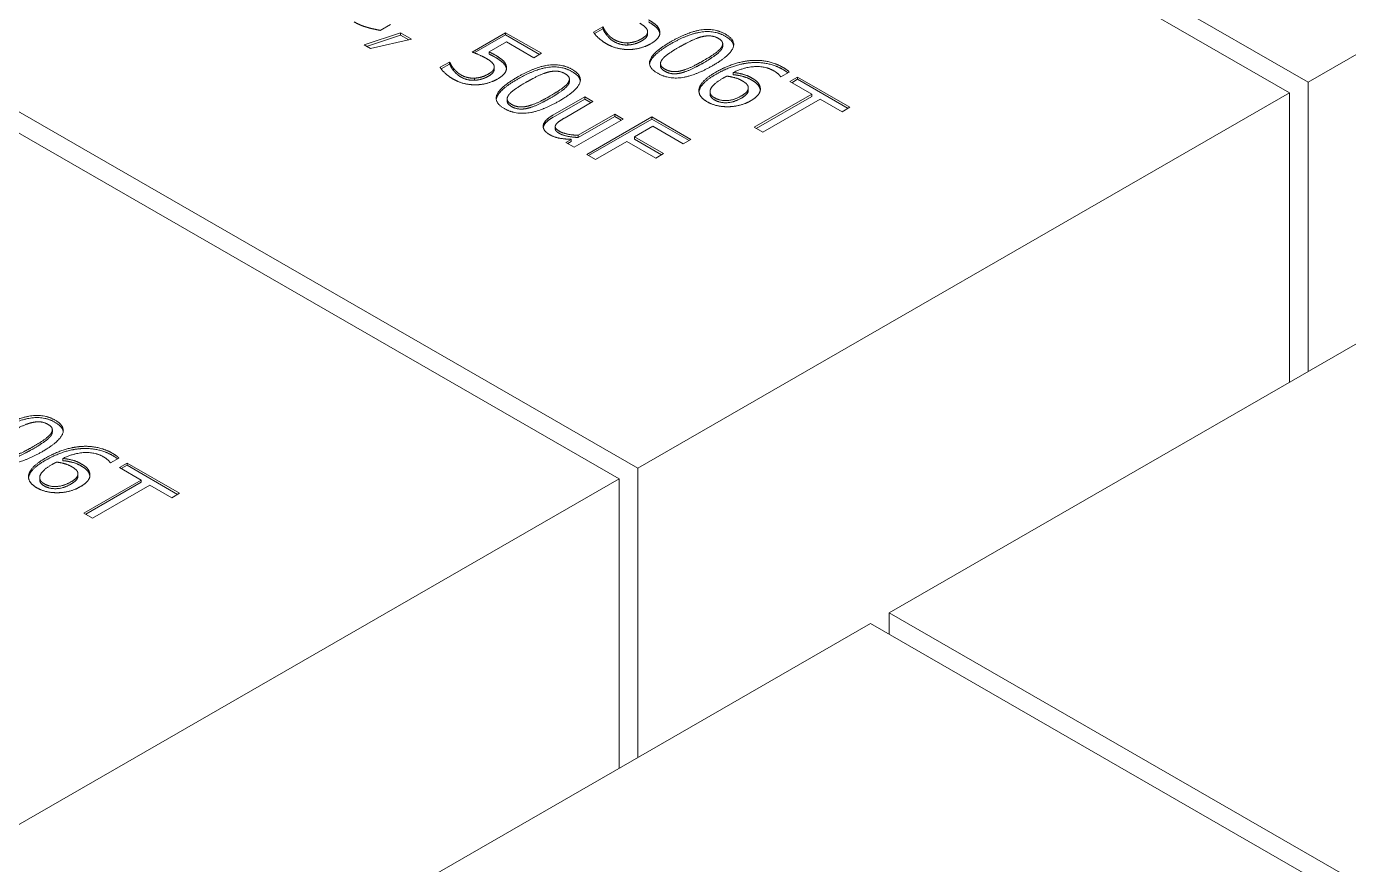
# Model space of a CAD drawing. Header units: millimetres. Extents: x 0 to 8410, y 0 to 5940.
# Drawn here: x 6921.4 to 6971.6, y 4907 to 4938.8 of the extents above; entities that cross this region are included whole.
import ezdxf

# ---------------------------------------------------------------- set-up
doc = ezdxf.new("R2010")
doc.units = ezdxf.units.MM
doc.header["$LTSCALE"] = 10
doc.layers.add('가시적인 것(ISO)', color=3, linetype='Continuous', lineweight=5, true_color=0x00ff00)
doc.layers.add('해치(ISO)', color=7, linetype='Continuous', lineweight=5)

msp = doc.modelspace()

# ---------------------------------------------------------------- hatches: boundary and pattern name
at = {"layer": '해치(ISO)'}
h = msp.add_hatch(dxfattribs=at)
h.set_pattern_fill('ANSI31', color=256, scale=254, angle=75, style=0)
h.set_pattern_definition([(119.99998, (0, 0), (-27.49631, -15.87499), [])])
edge = h.paths.add_edge_path()
edge.add_line((7404.266, 4779.834), (7404.266, 4781.463))
edge.add_line((7404.266, 4781.463), (7404.266, 4781.939))
edge.add_line((7404.266, 4781.939), (7404.266, 4785.699))
edge.add_line((7404.266, 4785.699), (7404.266, 4786.359))
edge.add_line((7404.266, 4786.359), (7404.266, 4792.156))
edge.add_line((7404.266, 4792.156), (7404.266, 4792.172))
edge.add_line((7404.266, 4792.172), (7404.266, 4792.297))
edge.add_line((7404.266, 4792.297), (7404.266, 4796.599))
edge.add_line((7404.266, 4796.599), (7404.266, 4801.485))
edge.add_line((7404.266, 4801.485), (7404.266, 4808.841))
edge.add_line((7404.266, 4808.841), (7404.266, 4812.536))
edge.add_line((7404.266, 4812.536), (7403.364, 4813.055))
edge.add_line((7403.364, 4813.055), (7401.607, 4814.067))
edge.add_line((7401.607, 4814.067), (7401.098, 4814.36))
edge.add_line((7401.098, 4814.36), (7399.485, 4815.289))
edge.add_line((7399.485, 4815.289), (7381.652, 4825.558))
edge.add_line((7381.652, 4825.558), (7377.402, 4828.006))
edge.add_line((7377.402, 4828.006), (7375.982, 4828.824))
edge.add_line((7375.982, 4828.824), (7375.982, 4827.189))
edge.add_ellipse((7378.103, 4825.967), major_axis=(1.497, -2.6), ratio=0.578093, start_angle=225.1108, end_angle=315.1108)
edge.add_line((7378.103, 4823.514), (7397.549, 4812.316))
edge.add_ellipse((7397.549, 4808.637), major_axis=(2.246, -3.9), ratio=0.578093, start_angle=45.1108, end_angle=135.1108, ccw=False)
edge.add_line((7400.731, 4806.805), (7400.731, 4784.323))
edge.add_ellipse((7402.852, 4783.101), major_axis=(1.497, -2.6), ratio=0.578093, start_angle=225.1108, end_angle=315.1108)
edge.add_line((7402.852, 4780.648), (7404.266, 4779.834))
edge = h.paths.add_edge_path()
edge.add_line((6488.28, 5307.315), (6489.694, 5306.501))
edge.add_ellipse((6489.694, 5308.954), major_axis=(1.497, -2.6), ratio=0.578093, start_angle=315.1108, end_angle=405.1108)
edge.add_line((6491.816, 5307.732), (6491.816, 5330.214))
edge.add_ellipse((6494.998, 5328.382), major_axis=(-2.246, 3.9), ratio=0.578093, start_angle=315.1108, end_angle=405.1108, ccw=False)
edge.add_line((6494.998, 5332.061), (6514.443, 5320.863))
edge.add_ellipse((6514.443, 5323.316), major_axis=(1.497, -2.6), ratio=0.578093, start_angle=315.1108, end_angle=405.1108)
edge.add_line((6516.564, 5322.094), (6516.564, 5323.729))
edge.add_line((6516.564, 5323.729), (6498.559, 5334.098))
edge.add_line((6498.559, 5334.098), (6498.547, 5334.105))
edge.add_line((6498.547, 5334.105), (6488.28, 5340.017))
edge.add_line((6488.28, 5340.017), (6488.28, 5307.315))

# ---------------------------------------------------------------- linework, layer by layer
at = {"layer": '가시적인 것(ISO)'}
for p, q in [((6969.388, 4936.321), (6928.729, 4959.734)), ((6929.436, 4960.142), (6970.095, 4936.728)), ((6970.095, 4936.728), (6994.843, 4950.98)), ((6903.98, 4945.483), (6944.639, 4922.069)), ((6943.932, 4921.662), (6903.273, 4945.075)), ((6935.252, 4938.919), (6934.859, 4938.693)), ((6942.957, 4938.63), (6943.308, 4938.832)), ((6942.996, 4938.571), (6943.308, 4938.751)), ((6943.308, 4938.832), (6943.332, 4938.818)), ((6943.308, 4938.832), (6943.308, 4938.751)), ((6943.308, 4938.751), (6943.332, 4938.737)), ((6943.332, 4938.818), (6943.332, 4938.737)), ((6945.013, 4938.636), (6945.013, 4938.555)), ((6934.253, 4938.139), (6935.635, 4938.597)), ((6934.496, 4937.999), (6934.253, 4938.139)), ((6934.343, 4938.087), (6935.635, 4938.515)), ((6936.05, 4938.358), (6934.496, 4937.999)), ((6935.635, 4938.597), (6936.05, 4938.358)), ((6935.635, 4938.597), (6935.635, 4938.515)), ((6935.635, 4938.515), (6935.949, 4938.335)), ((6938.349, 4937.871), (6939.624, 4938.605)), ((6938.434, 4937.838), (6939.624, 4938.523)), ((6939.652, 4938.254), (6938.993, 4937.874)), ((6939.624, 4938.605), (6940.982, 4937.823)), ((6939.624, 4938.605), (6939.624, 4938.523)), ((6939.624, 4938.523), (6940.911, 4937.782)), ((6940.691, 4937.656), (6939.652, 4938.254)), ((6943.466, 4938.589), (6943.466, 4938.507)), ((6944.265, 4938.219), (6944.265, 4938.137)), ((6947.866, 4938.181), (6947.866, 4938.1)), ((6938.993, 4937.874), (6938.993, 4937.792)), ((6940.982, 4937.823), (6940.691, 4937.656)), ((6937.135, 4937.29), (6937.486, 4937.492)), ((6937.175, 4937.231), (6937.486, 4937.41)), ((6937.486, 4937.492), (6937.51, 4937.478)), ((6937.486, 4937.492), (6937.486, 4937.41)), ((6937.486, 4937.41), (6937.51, 4937.396)), ((6937.51, 4937.478), (6937.51, 4937.396)), ((6937.645, 4937.248), (6937.645, 4937.166)), ((6939.191, 4937.296), (6939.191, 4937.214)), ((6945.504, 4937.433), (6945.504, 4937.351)), ((6938.443, 4936.879), (6938.443, 4936.797)), ((6942.044, 4936.841), (6942.044, 4936.759)), ((6948.266, 4937.093), (6948.266, 4937.011)), ((6950.075, 4936.927), (6950.061, 4936.935)), ((6950.394, 4937.11), (6950.075, 4936.927)), ((6950.414, 4936.748), (6950.707, 4936.916)), ((6951.244, 4936.27), (6950.414, 4936.748)), ((6950.485, 4936.707), (6950.707, 4936.835)), ((6950.707, 4936.916), (6952.696, 4935.771)), ((6950.707, 4936.916), (6950.707, 4936.835)), ((6950.707, 4936.835), (6952.625, 4935.73)), ((6970.095, 4925.734), (6970.095, 4936.728)), ((6941.419, 4935.472), (6942.625, 4936.166)), ((6942.625, 4936.166), (6942.937, 4935.986)), ((6942.625, 4936.166), (6942.625, 4936.084)), ((6944.639, 4922.069), (6969.388, 4936.321)), ((6947.386, 4936.366), (6947.386, 4936.284)), ((6948.839, 4936.511), (6948.839, 4936.429)), ((6949.062, 4935.013), (6951.244, 4936.27)), ((6949.133, 4934.972), (6951.244, 4936.188)), ((6951.244, 4936.27), (6951.244, 4936.188)), ((6969.388, 4925.326), (6969.388, 4936.321)), ((6939.682, 4936.092), (6939.682, 4936.01)), ((6941.419, 4935.39), (6942.625, 4936.084)), ((6942.937, 4935.986), (6941.879, 4935.376)), ((6942.625, 4936.084), (6942.866, 4935.945)), ((6951.573, 4936.08), (6949.391, 4934.824)), ((6952.403, 4935.602), (6951.573, 4936.08)), ((6952.696, 4935.771), (6952.403, 4935.602)), ((6944.083, 4935.326), (6942.225, 4934.257)), ((6942.382, 4934.707), (6943.77, 4935.506)), ((6942.382, 4934.625), (6943.77, 4935.425)), ((6942.703, 4933.982), (6945.178, 4935.407)), ((6942.774, 4933.941), (6945.178, 4935.325)), ((6943.77, 4935.506), (6944.083, 4935.326)), ((6943.77, 4935.506), (6943.77, 4935.425)), ((6943.77, 4935.425), (6944.012, 4935.285)), ((6945.178, 4935.407), (6946.658, 4934.555)), ((6945.178, 4935.407), (6945.178, 4935.325)), ((6945.178, 4935.325), (6946.587, 4934.514)), ((6941.506, 4935.039), (6941.506, 4934.957)), ((6942.382, 4934.707), (6942.382, 4934.625)), ((6945.214, 4935.049), (6944.516, 4934.647)), ((6944.516, 4934.647), (6945.619, 4934.012)), ((6944.516, 4934.647), (6944.516, 4934.565)), ((6946.365, 4934.386), (6945.214, 4935.049)), ((6949.391, 4934.824), (6949.062, 4935.013)), ((6941.913, 4934.437), (6942.117, 4934.555)), ((6942.225, 4934.257), (6941.913, 4934.437)), ((6941.984, 4934.396), (6942.117, 4934.473)), ((6942.117, 4934.555), (6942.117, 4934.473)), ((6944.223, 4934.479), (6943.032, 4933.793)), ((6945.326, 4933.843), (6944.223, 4934.479)), ((6944.516, 4934.565), (6945.548, 4933.971)), ((6946.658, 4934.555), (6946.365, 4934.386)), ((6943.032, 4933.793), (6942.703, 4933.982)), ((6945.619, 4934.012), (6945.326, 4933.843)), ((6978.934, 4930.824), (6954.185, 4916.572)), ((6922.41, 4923.522), (6922.41, 4923.44)), ((6922.81, 4922.434), (6922.81, 4922.352)), ((6924.619, 4922.268), (6924.605, 4922.276)), ((6924.938, 4922.451), (6924.619, 4922.268)), ((6924.958, 4922.089), (6925.251, 4922.257)), ((6925.788, 4921.611), (6924.958, 4922.089)), ((6925.029, 4922.048), (6925.251, 4922.176)), ((6925.251, 4922.257), (6927.24, 4921.112)), ((6925.251, 4922.257), (6925.251, 4922.176)), ((6925.251, 4922.176), (6927.169, 4921.071)), ((6944.639, 4911.075), (6944.639, 4922.069)), ((6919.183, 4907.41), (6943.932, 4921.662)), ((6921.93, 4921.707), (6921.93, 4921.625)), ((6923.383, 4921.852), (6923.383, 4921.77)), ((6923.606, 4920.354), (6925.788, 4921.611)), ((6925.788, 4921.611), (6925.788, 4921.529)), ((6943.932, 4910.667), (6943.932, 4921.662)), ((6923.677, 4920.313), (6925.788, 4921.529)), ((6926.117, 4921.421), (6923.935, 4920.165)), ((6926.947, 4920.943), (6926.117, 4921.421)), ((6927.24, 4921.112), (6926.947, 4920.943)), ((6923.935, 4920.165), (6923.606, 4920.354)), ((6954.185, 4916.572), (6994.843, 4893.158)), ((6954.185, 4915.757), (6954.185, 4916.572)), ((6953.478, 4916.165), (6928.729, 4901.913)), ((6994.136, 4892.751), (6953.478, 4916.165))]:
    msp.add_line(p, q, dxfattribs=at)
for points in [[(6934.39, 4938.801), (6934.245, 4938.843), (6934.025, 4938.929), (6933.876, 4939.014)], [(6934.859, 4938.693), (6934.739, 4938.718), (6934.524, 4938.761), (6934.39, 4938.801)], [(6943.464, 4938.176), (6943.288, 4938.278), (6943.021, 4938.522), (6942.957, 4938.63)], [(6943.332, 4938.818), (6943.342, 4938.78), (6943.412, 4938.657), (6943.466, 4938.589)], [(6943.332, 4938.737), (6943.342, 4938.699), (6943.412, 4938.575), (6943.466, 4938.507)], [(6945.011, 4938.665), (6945.003, 4938.741), (6944.846, 4938.891), (6944.72, 4938.964)], [(6944.794, 4938.378), (6944.926, 4938.455), (6945.023, 4938.593), (6945.011, 4938.665)], [(6945.053, 4939.093), (6945.243, 4938.984), (6945.444, 4938.797), (6945.472, 4938.674)], [(6945.053, 4939.012), (6945.243, 4938.902), (6945.444, 4938.715), (6945.472, 4938.592)], [(6945.472, 4938.674), (6945.502, 4938.551), (6945.354, 4938.313), (6945.129, 4938.183)], [(6945.893, 4938.261), (6946.563, 4938.646), (6947.57, 4938.78), (6947.975, 4938.547)], [(6945.893, 4938.179), (6946.563, 4938.565), (6947.57, 4938.699), (6947.975, 4938.465)], [(6944.315, 4937.966), (6944.098, 4937.962), (6943.657, 4938.065), (6943.464, 4938.176)], [(6943.466, 4938.589), (6943.531, 4938.512), (6943.655, 4938.397), (6943.757, 4938.338)], [(6943.466, 4938.507), (6943.531, 4938.431), (6943.655, 4938.315), (6943.757, 4938.256)], [(6943.757, 4938.338), (6943.858, 4938.28), (6944.118, 4938.213), (6944.265, 4938.219)], [(6943.757, 4938.256), (6943.858, 4938.199), (6944.118, 4938.132), (6944.265, 4938.137)], [(6944.265, 4938.219), (6944.401, 4938.226), (6944.662, 4938.302), (6944.794, 4938.378)], [(6944.265, 4938.137), (6944.401, 4938.144), (6944.662, 4938.22), (6944.794, 4938.297)], [(6945.129, 4938.183), (6944.951, 4938.08), (6944.531, 4937.971), (6944.315, 4937.966)], [(6945.398, 4937.063), (6944.989, 4937.299), (6945.241, 4937.885), (6945.893, 4938.261)], [(6945.472, 4938.592), (6945.476, 4938.577), (6945.478, 4938.562)], [(6947.07, 4938.451), (6946.894, 4938.407), (6946.473, 4938.206), (6946.23, 4938.067)], [(6947.7, 4938.389), (6947.562, 4938.469), (6947.253, 4938.496), (6947.07, 4938.451)], [(6947.975, 4938.547), (6948.382, 4938.313), (6948.123, 4937.722), (6947.478, 4937.351)], [(6947.806, 4938.032), (6947.883, 4938.134), (6947.839, 4938.309), (6947.7, 4938.389)], [(6947.975, 4938.465), (6948.254, 4938.304), (6948.281, 4938.115)], [(6938.898, 4937.623), (6938.762, 4937.702), (6938.449, 4937.834), (6938.349, 4937.871)], [(6939.189, 4937.324), (6939.181, 4937.401), (6939.025, 4937.551), (6938.898, 4937.623)], [(6938.993, 4937.874), (6939.061, 4937.844), (6939.183, 4937.781), (6939.231, 4937.753)], [(6938.993, 4937.792), (6939.061, 4937.762), (6939.183, 4937.699), (6939.231, 4937.671)], [(6939.231, 4937.753), (6939.422, 4937.643), (6939.622, 4937.456), (6939.65, 4937.334)], [(6939.231, 4937.671), (6939.422, 4937.561), (6939.622, 4937.374), (6939.65, 4937.252)], [(6946.23, 4938.067), (6945.969, 4937.916), (6945.653, 4937.697), (6945.568, 4937.588)], [(6947.141, 4937.545), (6947.395, 4937.691), (6947.73, 4937.93), (6947.806, 4938.032)], [(6947.141, 4937.463), (6947.395, 4937.61), (6947.73, 4937.849), (6947.806, 4937.95)], [(6947.806, 4937.95), (6947.866, 4938.029), (6947.866, 4938.1)], [(6937.643, 4936.836), (6937.466, 4936.937), (6937.2, 4937.181), (6937.135, 4937.29)], [(6937.51, 4937.478), (6937.52, 4937.44), (6937.591, 4937.316), (6937.645, 4937.248)], [(6937.51, 4937.396), (6937.52, 4937.358), (6937.591, 4937.234), (6937.645, 4937.166)], [(6937.645, 4937.248), (6937.709, 4937.172), (6937.833, 4937.056), (6937.936, 4936.997)], [(6937.645, 4937.166), (6937.709, 4937.09), (6937.833, 4936.975), (6937.936, 4936.916)], [(6938.972, 4937.038), (6939.105, 4937.114), (6939.201, 4937.253), (6939.189, 4937.324)], [(6939.65, 4937.334), (6939.68, 4937.21), (6939.532, 4936.972), (6939.307, 4936.843)], [(6939.65, 4937.252), (6939.654, 4937.237), (6939.656, 4937.222)], [(6940.072, 4936.92), (6940.741, 4937.306), (6941.748, 4937.44), (6942.153, 4937.207)], [(6940.072, 4936.838), (6940.741, 4937.224), (6941.748, 4937.358), (6942.153, 4937.125)], [(6941.879, 4937.048), (6941.74, 4937.128), (6941.431, 4937.156), (6941.249, 4937.111)], [(6942.153, 4937.207), (6942.56, 4936.972), (6942.302, 4936.382), (6941.656, 4936.01)], [(6942.153, 4937.125), (6942.433, 4936.964), (6942.459, 4936.775)], [(6947.478, 4937.351), (6946.812, 4936.967), (6945.801, 4936.831), (6945.398, 4937.063)], [(6945.568, 4937.588), (6945.488, 4937.487), (6945.528, 4937.304), (6945.673, 4937.221)], [(6945.673, 4937.221), (6945.809, 4937.143), (6946.118, 4937.115), (6946.298, 4937.161)], [(6945.673, 4937.139), (6945.809, 4937.061), (6946.118, 4937.033), (6946.298, 4937.079)], [(6946.298, 4937.161), (6946.469, 4937.204), (6946.886, 4937.398), (6947.141, 4937.545)], [(6946.298, 4937.079), (6946.469, 4937.122), (6946.886, 4937.316), (6947.141, 4937.463)], [(6947.604, 4937.105), (6947.927, 4937.291), (6948.579, 4937.513), (6948.91, 4937.545)], [(6947.604, 4937.023), (6947.927, 4937.209), (6948.579, 4937.432), (6948.91, 4937.463)], [(6949.816, 4937.152), (6949.507, 4937.33), (6948.711, 4937.308), (6948.266, 4937.093)], [(6948.91, 4937.545), (6949.232, 4937.576), (6949.868, 4937.452), (6950.147, 4937.292)], [(6948.91, 4937.463), (6949.232, 4937.494), (6949.868, 4937.37), (6950.147, 4937.21)], [(6950.061, 4936.935), (6950.039, 4936.975), (6949.912, 4937.096), (6949.816, 4937.152)], [(6950.147, 4937.292), (6950.229, 4937.244), (6950.358, 4937.152), (6950.394, 4937.11)], [(6938.493, 4936.626), (6938.277, 4936.621), (6937.835, 4936.725), (6937.643, 4936.836)], [(6937.936, 4936.997), (6938.036, 4936.94), (6938.297, 4936.873), (6938.443, 4936.879)], [(6937.936, 4936.916), (6938.036, 4936.858), (6938.297, 4936.791), (6938.443, 4936.797)], [(6938.443, 4936.879), (6938.579, 4936.885), (6938.84, 4936.962), (6938.972, 4937.038)], [(6938.443, 4936.797), (6938.579, 4936.804), (6938.84, 4936.88), (6938.972, 4936.956)], [(6939.307, 4936.843), (6939.129, 4936.74), (6938.71, 4936.63), (6938.493, 4936.626)], [(6939.576, 4935.722), (6939.167, 4935.958), (6939.42, 4936.545), (6940.072, 4936.92)], [(6940.408, 4936.726), (6940.148, 4936.576), (6939.831, 4936.356), (6939.747, 4936.248)], [(6941.249, 4937.111), (6941.072, 4937.067), (6940.651, 4936.866), (6940.408, 4936.726)], [(6941.319, 4936.204), (6941.574, 4936.351), (6941.909, 4936.59), (6941.985, 4936.691)], [(6941.985, 4936.691), (6942.061, 4936.793), (6942.017, 4936.969), (6941.879, 4937.048)], [(6941.985, 4936.61), (6942.044, 4936.688), (6942.044, 4936.759)], [(6946.962, 4936.421), (6946.968, 4936.572), (6947.275, 4936.915), (6947.604, 4937.105)], [(6947.865, 4936.869), (6947.608, 4936.721), (6947.393, 4936.482), (6947.387, 4936.391)], [(6948.027, 4936.956), (6947.989, 4936.936), (6947.917, 4936.899), (6947.865, 4936.869)], [(6948.605, 4936.78), (6948.488, 4936.847), (6948.2, 4936.932), (6948.027, 4936.956)], [(6948.266, 4937.093), (6948.466, 4937.072), (6948.805, 4936.981), (6948.954, 4936.896)], [(6948.266, 4937.011), (6948.466, 4936.99), (6948.805, 4936.899), (6948.954, 4936.814)], [(6948.835, 4936.548), (6948.821, 4936.616), (6948.691, 4936.73), (6948.605, 4936.78)], [(6948.954, 4936.896), (6949.098, 4936.812), (6949.257, 4936.654), (6949.287, 4936.535)], [(6948.954, 4936.814), (6949.098, 4936.731), (6949.257, 4936.572), (6949.287, 4936.453)], [(6939.747, 4936.248), (6939.666, 4936.146), (6939.706, 4935.964), (6939.851, 4935.881)], [(6940.477, 4935.821), (6940.647, 4935.863), (6941.064, 4936.057), (6941.319, 4936.204)], [(6940.477, 4935.739), (6940.647, 4935.782), (6941.064, 4935.976), (6941.319, 4936.122)], [(6941.319, 4936.122), (6941.574, 4936.269), (6941.909, 4936.508), (6941.985, 4936.61)], [(6947.283, 4935.977), (6947.117, 4936.073), (6946.954, 4936.296), (6946.962, 4936.421)], [(6947.387, 4936.391), (6947.379, 4936.305), (6947.47, 4936.182), (6947.556, 4936.132)], [(6947.556, 4936.132), (6947.756, 4936.017), (6948.288, 4936.039), (6948.573, 4936.203)], [(6947.556, 4936.05), (6947.756, 4935.935), (6948.288, 4935.957), (6948.573, 4936.121)], [(6948.573, 4936.203), (6948.725, 4936.29), (6948.851, 4936.456), (6948.835, 4936.548)], [(6949.287, 4936.535), (6949.321, 4936.398), (6949.136, 4936.139), (6948.924, 4936.017)], [(6949.287, 4936.453), (6949.291, 4936.437), (6949.293, 4936.421)], [(6941.656, 4936.01), (6940.99, 4935.627), (6939.979, 4935.49), (6939.576, 4935.722)], [(6939.851, 4935.881), (6939.987, 4935.802), (6940.296, 4935.774), (6940.477, 4935.821)], [(6939.851, 4935.799), (6939.987, 4935.72), (6940.296, 4935.693), (6940.477, 4935.739)], [(6948.069, 4935.793), (6947.845, 4935.79), (6947.449, 4935.882), (6947.283, 4935.977)], [(6948.924, 4936.017), (6948.733, 4935.907), (6948.284, 4935.794), (6948.069, 4935.793)], [(6941.05, 4935.065), (6941.056, 4935.161), (6941.231, 4935.363), (6941.419, 4935.472)], [(6941.879, 4935.376), (6941.73, 4935.29), (6941.558, 4935.166), (6941.524, 4935.102)], [(6941.297, 4934.731), (6941.177, 4934.801), (6941.042, 4934.971), (6941.05, 4935.065)], [(6942.117, 4934.555), (6941.846, 4934.565), (6941.457, 4934.639), (6941.297, 4934.731)], [(6941.524, 4935.102), (6941.489, 4935.039), (6941.554, 4934.926), (6941.676, 4934.855)], [(6941.676, 4934.855), (6941.79, 4934.789), (6942.179, 4934.715), (6942.382, 4934.707)], [(6941.676, 4934.773), (6941.79, 4934.707), (6942.179, 4934.634), (6942.382, 4934.625)], [(6920.437, 4923.602), (6921.107, 4923.987), (6922.114, 4924.121), (6922.519, 4923.888)], [(6920.437, 4923.52), (6921.107, 4923.906), (6922.114, 4924.04), (6922.519, 4923.806)], [(6921.615, 4923.792), (6921.438, 4923.748), (6921.017, 4923.547), (6920.774, 4923.408)], [(6922.244, 4923.73), (6922.106, 4923.81), (6921.797, 4923.837), (6921.615, 4923.792)], [(6922.519, 4923.888), (6922.926, 4923.654), (6922.668, 4923.063), (6922.022, 4922.692)], [(6922.351, 4923.373), (6922.427, 4923.475), (6922.383, 4923.65), (6922.244, 4923.73)], [(6922.519, 4923.806), (6922.798, 4923.645), (6922.825, 4923.456)], [(6921.685, 4922.886), (6921.94, 4923.032), (6922.274, 4923.271), (6922.351, 4923.373)], [(6921.685, 4922.804), (6921.94, 4922.95), (6922.274, 4923.19), (6922.351, 4923.291)], [(6922.351, 4923.291), (6922.41, 4923.37), (6922.41, 4923.44)], [(6922.022, 4922.692), (6921.356, 4922.308), (6920.345, 4922.172), (6919.942, 4922.404)], [(6920.842, 4922.502), (6921.013, 4922.545), (6921.43, 4922.739), (6921.685, 4922.886)], [(6920.842, 4922.42), (6921.013, 4922.463), (6921.43, 4922.657), (6921.685, 4922.804)], [(6922.148, 4922.446), (6922.471, 4922.631), (6923.123, 4922.854), (6923.454, 4922.886)], [(6922.148, 4922.364), (6922.471, 4922.55), (6923.123, 4922.773), (6923.454, 4922.804)], [(6924.36, 4922.493), (6924.051, 4922.671), (6923.255, 4922.649), (6922.81, 4922.434)], [(6923.454, 4922.886), (6923.777, 4922.917), (6924.412, 4922.793), (6924.691, 4922.633)], [(6923.454, 4922.804), (6923.777, 4922.835), (6924.412, 4922.711), (6924.691, 4922.551)], [(6924.691, 4922.633), (6924.773, 4922.585), (6924.902, 4922.493), (6924.938, 4922.451)], [(6921.506, 4921.762), (6921.512, 4921.913), (6921.819, 4922.256), (6922.148, 4922.446)], [(6922.409, 4922.21), (6922.152, 4922.062), (6921.937, 4921.823), (6921.931, 4921.732)], [(6922.571, 4922.297), (6922.533, 4922.277), (6922.461, 4922.24), (6922.409, 4922.21)], [(6923.149, 4922.121), (6923.033, 4922.188), (6922.744, 4922.273), (6922.571, 4922.297)], [(6922.81, 4922.434), (6923.01, 4922.413), (6923.349, 4922.322), (6923.498, 4922.236)], [(6922.81, 4922.352), (6923.01, 4922.331), (6923.349, 4922.24), (6923.498, 4922.155)], [(6923.38, 4921.889), (6923.365, 4921.957), (6923.235, 4922.071), (6923.149, 4922.121)], [(6923.498, 4922.236), (6923.642, 4922.153), (6923.801, 4921.995), (6923.831, 4921.876)], [(6923.498, 4922.155), (6923.642, 4922.072), (6923.801, 4921.913), (6923.831, 4921.794)], [(6924.605, 4922.276), (6924.583, 4922.316), (6924.456, 4922.437), (6924.36, 4922.493)], [(6921.827, 4921.318), (6921.661, 4921.414), (6921.498, 4921.637), (6921.506, 4921.762)], [(6921.931, 4921.732), (6921.923, 4921.646), (6922.014, 4921.523), (6922.1, 4921.473)], [(6923.117, 4921.544), (6923.269, 4921.631), (6923.396, 4921.796), (6923.38, 4921.889)], [(6923.831, 4921.876), (6923.865, 4921.739), (6923.68, 4921.48), (6923.468, 4921.358)], [(6923.831, 4921.794), (6923.835, 4921.778), (6923.837, 4921.762)], [(6922.613, 4921.134), (6922.389, 4921.131), (6921.994, 4921.222), (6921.827, 4921.318)], [(6922.1, 4921.473), (6922.301, 4921.358), (6922.832, 4921.38), (6923.117, 4921.544)], [(6922.1, 4921.391), (6922.301, 4921.276), (6922.832, 4921.298), (6923.117, 4921.462)], [(6923.468, 4921.358), (6923.277, 4921.248), (6922.828, 4921.135), (6922.613, 4921.134)]]:
    msp.add_open_spline(points, degree=2, dxfattribs=at)
for points, knots in [([(6944.794, 4938.297), (6944.926, 4938.373), (6945.013, 4938.498), (6945.013, 4938.555)], [0, 0, 0, 1, 1.8, 1.8, 1.8]), ([(6945.088, 4937.416), (6945.094, 4937.462), (6945.241, 4937.804), (6945.893, 4938.179)], [0.837111, 0.837111, 0.837111, 1, 2, 2, 2]), ([(6938.972, 4936.956), (6939.105, 4937.032), (6939.191, 4937.157), (6939.191, 4937.214)], [0, 0, 0, 1, 1.8, 1.8, 1.8]), ([(6945.504, 4937.351), (6945.504, 4937.332), (6945.528, 4937.223), (6945.673, 4937.139)], [0.8, 0.8, 0.8, 1, 2, 2, 2]), ([(6950.147, 4937.21), (6950.229, 4937.163), (6950.319, 4937.098), (6950.341, 4937.08)], [0, 0, 0, 1, 1.403802, 1.403802, 1.403802]), ([(6939.266, 4936.076), (6939.273, 4936.122), (6939.42, 4936.463), (6940.072, 4936.838)], [0.837111, 0.837111, 0.837111, 1, 2, 2, 2]), ([(6946.964, 4936.36), (6946.979, 4936.502), (6947.275, 4936.833), (6947.604, 4937.023)], [0.06821, 0.06821, 0.06821, 1, 2, 2, 2]), ([(6947.386, 4936.284), (6947.386, 4936.214), (6947.47, 4936.1), (6947.556, 4936.05)], [0.150943, 0.150943, 0.150943, 1, 2, 2, 2]), ([(6948.573, 4936.121), (6948.725, 4936.209), (6948.839, 4936.357), (6948.839, 4936.429)], [0, 0, 0, 1, 1.797468, 1.797468, 1.797468]), ([(6939.682, 4936.01), (6939.682, 4935.992), (6939.706, 4935.882), (6939.851, 4935.799)], [0.8, 0.8, 0.8, 1, 2, 2, 2]), ([(6941.053, 4935.006), (6941.066, 4935.091), (6941.231, 4935.281), (6941.419, 4935.39)], [0.116779, 0.116779, 0.116779, 1, 2, 2, 2]), ([(6941.506, 4934.957), (6941.506, 4934.928), (6941.554, 4934.844), (6941.676, 4934.773)], [0.515152, 0.515152, 0.515152, 1, 2, 2, 2]), ([(6921.508, 4921.701), (6921.523, 4921.843), (6921.819, 4922.174), (6922.148, 4922.364)], [0.06821, 0.06821, 0.06821, 1, 2, 2, 2]), ([(6924.691, 4922.551), (6924.773, 4922.504), (6924.863, 4922.439), (6924.885, 4922.421)], [0, 0, 0, 1, 1.403802, 1.403802, 1.403802]), ([(6921.93, 4921.625), (6921.93, 4921.555), (6922.014, 4921.441), (6922.1, 4921.391)], [0.150943, 0.150943, 0.150943, 1, 2, 2, 2]), ([(6923.117, 4921.462), (6923.269, 4921.55), (6923.383, 4921.698), (6923.383, 4921.77)], [0, 0, 0, 1, 1.797468, 1.797468, 1.797468])]:
    msp.add_open_spline(points, degree=2, knots=knots, dxfattribs=at)

doc.saveas('drawing.dxf')
